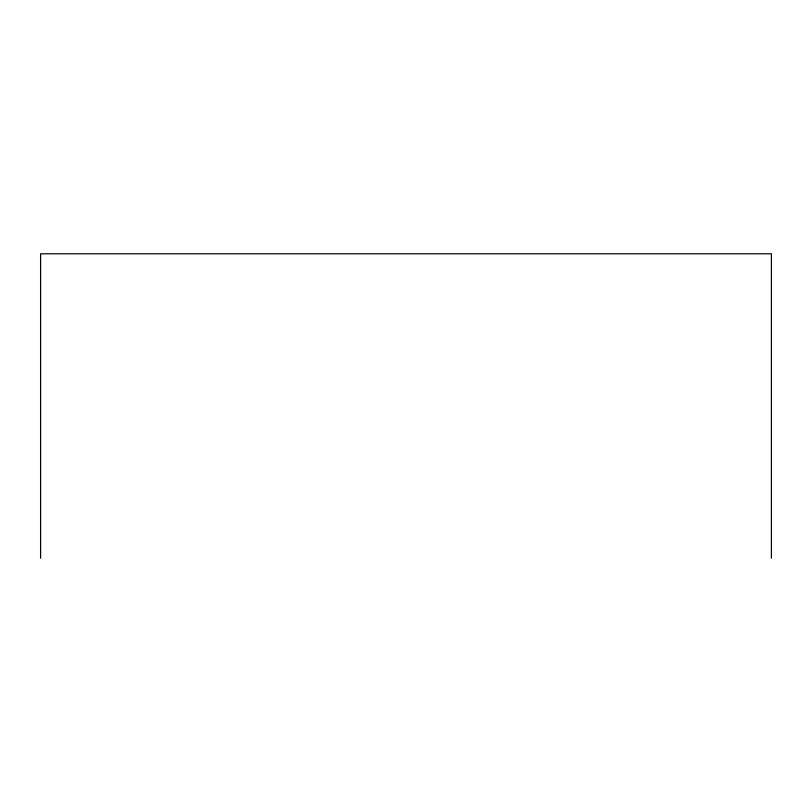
<?xml version="1.0" encoding="UTF-8"?>
<svg xmlns="http://www.w3.org/2000/svg" width="812" height="812" viewBox="0 0 812 812"><rect width="100%" height="100%" fill="white"/><g stroke="black" fill="none" stroke-linecap="round" stroke-linejoin="round"><path stroke-width="1.22" d="M771.4 558.22L771.4 253.78L40.6 253.78L40.6 558.22"/></g></svg>
